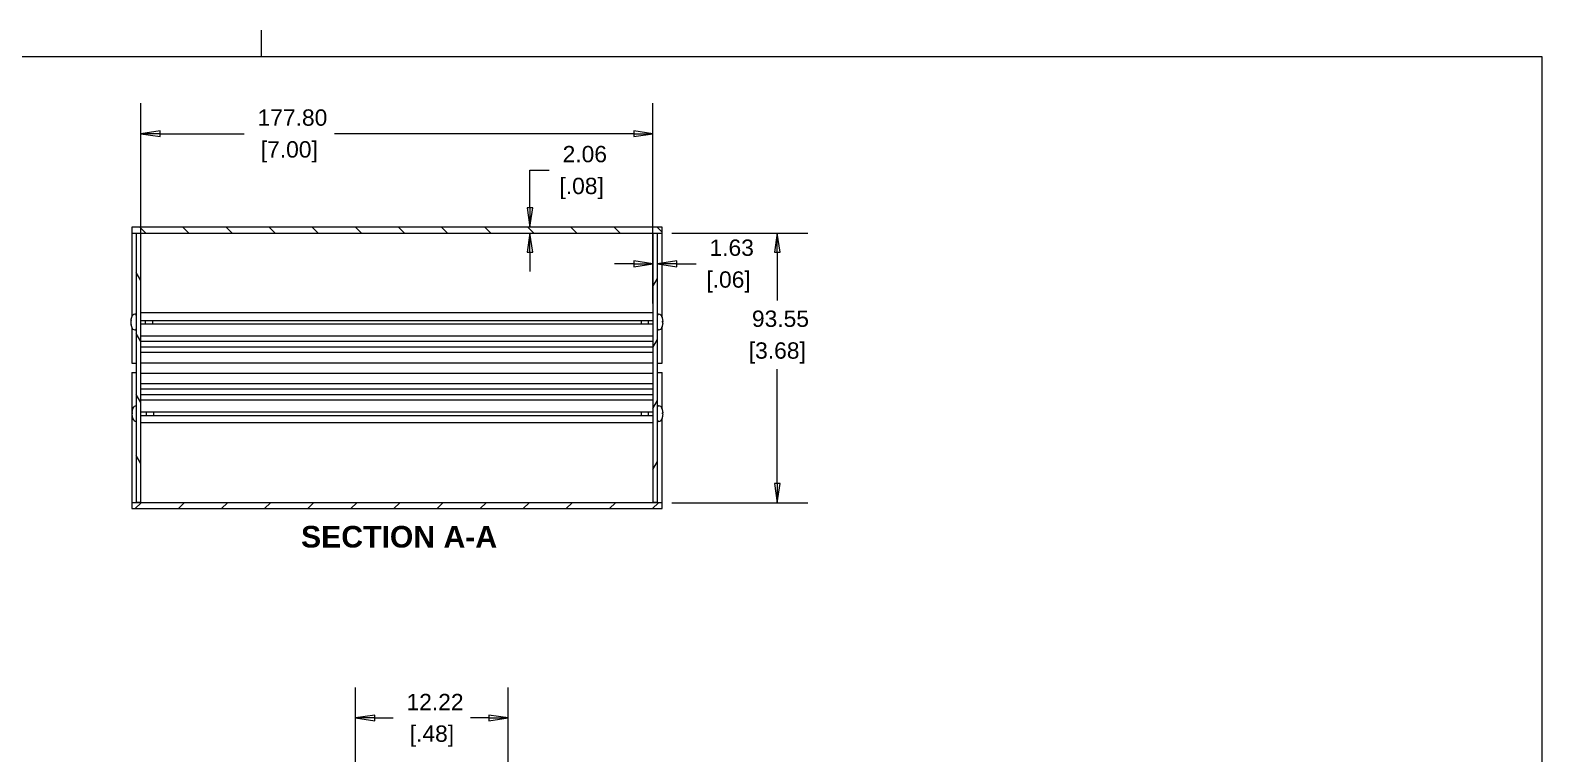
# Model space of a CAD drawing. Header units: millimetres. Extents: x 12 to 919, y 12 to 708.
# Drawn here: x 385 to 910, y 457 to 708 of the extents above; entities that cross this region are included whole.
import ezdxf

# ---------------------------------------------------------------- set-up
doc = ezdxf.new("R2010")
doc.units = ezdxf.units.MM
doc.header["$LTSCALE"] = 3.333333
doc.layers.get('0').update_dxf_attribs({"lineweight": 25})
for name, color, linetype, lineweight in [('Dimension (ANSI)', 7, 'Continuous', 9), ('Hatch (ANSI)', 7, 'Continuous', 9), ('Sketch Geometry (ANSI)', 7, 'Continuous', 9), ('Symbol (ANSI)', 7, 'Continuous', 9), ('Visible (ANSI)', 7, 'Continuous', 9)]:
    doc.layers.add(name, color=color, linetype=linetype, lineweight=lineweight)
doc.styles.add('Label Text (ANSI)', font='arialbd.ttf')
doc.styles.add('Note Text (ANSI)', font='arial.ttf')
doc.dimstyles.new('Default - mm_inch (ANSI)', dxfattribs={"dimscale": 3.333333, "dimtxt": 1.7, "dimasz": 2, "dimexe": 3.175, "dimexo": 1, "dimgap": 0.8, "dimtad": 0, "dimtih": 1, "dimtoh": 1, "dimrnd": 1e-08, "dimzin": 4, "dimdsep": 46, "dimtxsty": 'Note Text (ANSI)', "dimblk": 'Filled-1', "dimcen": 0.09, "dimdle": 10, "dimclrd": 256, "dimclre": 256, "dimclrt": 256, "dimadec": 1, "dimazin": 0, "dimtfac": 1.176471, "dimtofl": 0, "dimtmove": 0, "dimatfit": 3, "dimfxl": 0, "dimtolj": 1, "dimtzin": 0, "dimlwd": -1, "dimlwe": -1, "dimarcsym": 0})

# ---------------------------------------------------------------- blocks, each defined once
blk = doc.blocks.new('Borders Default Border')
at = {"layer": 'Sketch Geometry (ANSI)'}
blk.add_line((139.7, 209.55), (139.7, 212.27), dxfattribs=at)
at = {"layer": 'Sketch Geometry (ANSI)', "flags": 128}
blk.add_lwpolyline([(6.35, 6.35), (6.35, 209.55), (273.05, 209.55), (273.05, 6.35), (6.35, 6.35)], dxfattribs=at)
blk = doc.blocks.new('Filled-1')
at = {"color": 0}
for p, q in [((0, 0), (-1, 0.15)), ((-1, 0.15), (-1, -0.15)), ((-1, 0), (0, 0)), ((-1, -0.15), (0, 0))]:
    blk.add_line(p, q, dxfattribs=at)
at = {"color": 0, "flags": 128}
blk.add_lwpolyline([(-1, -0.15), (0, 0), (-1, 0.15), (-1, -0.15)], dxfattribs=at)
at = {"color": 0}
blk.add_solid([(-1, -0.15), (0, 0), (-1, 0.15), (-1, -0.15)], dxfattribs=at)
blk = doc.blocks.new('*D20')
at = {"layer": 'Defpoints', "color": 0, "transparency": 16777216}
for p in [(601.57, 671.66), (423.77, 609.45), (601.57, 609.45)]:
    blk.add_point(p, dxfattribs=at)
at = {"layer": 'Dimension (ANSI)', "transparency": 16777216}
for p, q in [((423.77, 612.78), (423.77, 682.24)), ((601.57, 612.78), (601.57, 682.24)), ((430.44, 671.66), (459.63, 671.66)), ((594.9, 671.66), (491, 671.66))]:
    blk.add_line(p, q, dxfattribs=at)
at = {"layer": 'Dimension (ANSI)', "transparency": 16777216, "xscale": 6.666666666666667, "yscale": 6.666666666666667, "zscale": 6.666666666666667, "rotation": 180}
blk.add_blockref('Filled-1', (423.77, 671.66), dxfattribs=at)
at = {"layer": 'Dimension (ANSI)', "transparency": 16777216, "xscale": 6.666666666666667, "yscale": 6.666666666666667, "zscale": 6.666666666666667}
blk.add_blockref('Filled-1', (601.57, 671.66), dxfattribs=at)
at = {"layer": 'Dimension (ANSI)', "transparency": 16777216, "attachment_point": 5, "style": 'Note Text (ANSI)'}
for s, insert, char_height in [('\\A1; 177.80', (475.32, 677.22), 5.6667), ('\\A1;[7.00]', (475.32, 665.36), 5.667)]:
    blk.add_mtext(s, dxfattribs=dict(at, insert=insert, char_height=char_height))
blk = doc.blocks.new('*D21')
at = {"layer": 'Defpoints', "color": 0, "transparency": 16777216}
for p in [(604.75, 637.18), (604.75, 543.63), (644.75, 543.63)]:
    blk.add_point(p, dxfattribs=at)
at = {"layer": 'Dimension (ANSI)', "transparency": 16777216}
for p, q in [((608.08, 637.18), (655.33, 637.18)), ((644.75, 630.51), (644.75, 613.73)), ((644.75, 550.29), (644.75, 590.01)), ((608.08, 543.63), (655.33, 543.63))]:
    blk.add_line(p, q, dxfattribs=at)
at = {"layer": 'Dimension (ANSI)', "transparency": 16777216, "xscale": 6.666666666666667, "yscale": 6.666666666666667, "zscale": 6.666666666666667}
for p, rotation in [((644.75, 637.18), 90), ((644.75, 543.63), 270)]:
    blk.add_blockref('Filled-1', p, dxfattribs=dict(at, rotation=rotation))
at = {"layer": 'Dimension (ANSI)', "transparency": 16777216, "char_height": 5.667, "attachment_point": 5, "style": 'Note Text (ANSI)'}
for s, insert in [('\\A1; 93.55', (644.75, 607.43)), ('\\A1;[3.68]', (644.75, 595.57))]:
    blk.add_mtext(s, dxfattribs=dict(at, insert=insert))
blk = doc.blocks.new('*D25')
at = {"layer": 'Defpoints', "color": 0, "transparency": 16777216}
for p in [(498.36, 468.94), (498.36, 404.6), (551.3, 354.71)]:
    blk.add_point(p, dxfattribs=at)
at = {"layer": 'Dimension (ANSI)', "transparency": 16777216}
for p, q in [((498.36, 407.94), (498.36, 479.52)), ((551.3, 358.05), (551.3, 479.52)), ((505.02, 468.94), (511.37, 468.94)), ((544.63, 468.94), (538.29, 468.94))]:
    blk.add_line(p, q, dxfattribs=at)
at = {"layer": 'Dimension (ANSI)', "transparency": 16777216, "xscale": 6.666666666666667, "yscale": 6.666666666666667, "zscale": 6.666666666666667, "rotation": 180}
blk.add_blockref('Filled-1', (498.36, 468.94), dxfattribs=at)
at = {"layer": 'Dimension (ANSI)', "transparency": 16777216, "xscale": 6.666666666666667, "yscale": 6.666666666666667, "zscale": 6.666666666666667}
blk.add_blockref('Filled-1', (551.3, 468.94), dxfattribs=at)
at = {"layer": 'Dimension (ANSI)', "transparency": 16777216, "char_height": 5.667, "attachment_point": 5, "style": 'Note Text (ANSI)'}
for s, insert in [('\\A1; 12.22', (524.83, 474.45)), ('\\A1;[.48]', (524.83, 462.64))]:
    blk.add_mtext(s, dxfattribs=dict(at, insert=insert))
blk = doc.blocks.new('*D30')
at = {"layer": 'Defpoints', "color": 0, "transparency": 16777216}
for p in [(601.57, 626.7), (601.57, 626.51), (603.2, 626.7)]:
    blk.add_point(p, dxfattribs=at)
at = {"layer": 'Dimension (ANSI)', "transparency": 16777216}
for p, q in [((594.9, 626.51), (588.24, 626.51)), ((609.86, 626.51), (616.53, 626.51))]:
    blk.add_line(p, q, dxfattribs=at)
at = {"layer": 'Dimension (ANSI)', "transparency": 16777216, "xscale": 6.666666666666667, "yscale": 6.666666666666667, "zscale": 6.666666666666667}
blk.add_blockref('Filled-1', (601.57, 626.51), dxfattribs=at)
at = {"layer": 'Dimension (ANSI)', "transparency": 16777216, "xscale": 6.666666666666667, "yscale": 6.666666666666667, "zscale": 6.666666666666667, "rotation": 180}
blk.add_blockref('Filled-1', (603.2, 626.51), dxfattribs=at)
at = {"layer": 'Dimension (ANSI)', "transparency": 16777216, "char_height": 5.667, "attachment_point": 5, "style": 'Note Text (ANSI)'}
for s, insert in [('\\A1; 1.63', (627.82, 632.07)), ('\\A1;[.06]', (627.82, 620.21))]:
    blk.add_mtext(s, dxfattribs=dict(at, insert=insert))
blk = doc.blocks.new('*D31')
at = {"layer": 'Defpoints', "color": 0, "transparency": 16777216}
for p in [(558.87, 637.18), (576.82, 639.23), (576.82, 637.18)]:
    blk.add_point(p, dxfattribs=at)
at = {"layer": 'Dimension (ANSI)', "transparency": 16777216}
for p, q in [((558.87, 645.9), (558.87, 658.98)), ((558.87, 658.98), (565.53, 658.98)), ((558.87, 630.51), (558.87, 623.84))]:
    blk.add_line(p, q, dxfattribs=at)
at = {"layer": 'Dimension (ANSI)', "transparency": 16777216, "xscale": 6.666666666666667, "yscale": 6.666666666666667, "zscale": 6.666666666666667}
for p, rotation in [((558.87, 639.23), 270), ((558.87, 637.18), 90)]:
    blk.add_blockref('Filled-1', p, dxfattribs=dict(at, rotation=rotation))
at = {"layer": 'Dimension (ANSI)', "transparency": 16777216, "char_height": 5.667, "attachment_point": 5, "style": 'Note Text (ANSI)'}
for s, insert in [('\\A1; 2.06', (576.82, 664.54)), ('\\A1;[.08]', (576.82, 652.68))]:
    blk.add_mtext(s, dxfattribs=dict(at, insert=insert))

msp = doc.modelspace()

# ---------------------------------------------------------------- hatches: boundary and pattern name
at = {"layer": 'Hatch (ANSI)'}
h = msp.add_hatch(dxfattribs=at)
h.set_pattern_fill('ANSI31', color=256, scale=84.666667, angle=90.00021, style=0)
h.set_pattern_definition([(135.0002, (0, 0), (-7.48352, -7.48357), [])])
h.paths.add_polyline_path([(420.595, 639.233), (420.595, 637.175), (604.745, 637.175), (604.745, 639.233)])
h = msp.add_hatch(dxfattribs=at)
h.set_pattern_fill('ANSI31', color=256, scale=84.666667, angle=75.00018, style=0)
h.set_pattern_definition([(120.0002, (0, 0), (-9.16542, -5.2917), [])])
h.paths.add_polyline_path([(422.144, 543.843), (423.77, 543.843), (423.77, 636.985), (422.144, 636.985)])
h = msp.add_hatch(dxfattribs=at)
h.set_pattern_fill('ANSI31', color=256, scale=84.666667, angle=14.99998, style=0)
h.set_pattern_definition([(60, (0, 0), (-9.16543, 5.29167), [])])
h.paths.add_polyline_path([(601.57, 543.843), (603.196, 543.843), (603.196, 636.985), (601.57, 636.985)])
h = msp.add_hatch(dxfattribs=at)
h.set_pattern_fill('ANSI31', color=256, scale=84.666667, style=0)
h.set_pattern_definition([(45, (0, 0), (-7.48355, 7.48355), [])])
h.paths.add_polyline_path([(420.595, 543.627), (420.595, 541.57), (604.745, 541.57), (604.745, 543.627)])

# ---------------------------------------------------------------- linework, layer by layer
at = {"layer": 'Visible (ANSI)'}
for p, q in [((420.595, 639.233), (420.595, 637.175)), ((604.745, 639.233), (420.595, 639.233)), ((420.595, 637.175), (604.745, 637.175)), ((420.595, 637.175), (420.595, 632.4)), ((423.77, 636.985), (422.144, 636.985)), ((422.144, 636.985), (422.144, 543.843)), ((423.77, 543.843), (423.77, 636.985)), ((603.196, 636.985), (601.57, 636.985)), ((601.57, 636.985), (601.57, 543.843)), ((603.196, 543.843), (603.196, 636.985)), ((604.745, 637.175), (604.745, 639.233)), ((604.745, 632.4), (604.745, 637.175)), ((420.595, 632.4), (420.595, 608.117)), ((604.745, 608.117), (604.745, 632.4)), ((601.57, 609.451), (423.77, 609.451)), ((420.263, 606.771), (420.37, 606.751)), ((420.263, 606.4), (420.28, 606.399)), ((420.263, 605.832), (420.294, 605.838)), ((420.298, 606.862), (420.39, 606.847)), ((420.298, 605.588), (420.342, 605.593)), ((420.39, 607.097), (420.39, 606.799)), ((420.39, 605.411), (420.39, 605.216)), ((420.595, 604.486), (420.595, 591.989)), ((423.77, 606.873), (601.57, 606.873)), ((423.77, 605.679), (601.57, 605.679)), ((425.37, 605.679), (425.37, 606.873)), ((427.91, 605.679), (427.91, 606.873)), ((597.43, 606.873), (597.43, 605.679)), ((599.97, 606.873), (599.97, 605.679)), ((604.745, 591.989), (604.745, 604.486)), ((604.95, 607.494), (604.95, 607.496)), ((604.95, 606.243), (604.95, 606.597)), ((605.042, 606.568), (604.95, 606.551)), ((605.042, 606.422), (604.95, 606.406)), ((604.95, 605.107), (604.95, 605.145)), ((605.042, 605.56), (605.036, 605.56)), ((605.077, 606.605), (605.057, 606.603)), ((605.077, 605.93), (605.073, 605.931)), ((423.77, 601.526), (601.57, 601.526)), ((423.77, 599.621), (601.57, 599.621)), ((423.77, 597.716), (601.57, 597.716)), ((423.77, 595.811), (601.57, 595.811)), ((420.595, 591.989), (422.144, 591.989)), ((420.595, 588.814), (420.595, 548.402)), ((420.595, 588.814), (422.144, 588.814)), ((423.77, 592.179), (601.57, 592.179)), ((423.77, 588.623), (601.57, 588.623)), ((603.196, 591.989), (604.745, 591.989)), ((603.196, 588.814), (604.745, 588.814)), ((604.745, 576.367), (604.745, 588.814)), ((423.77, 584.991), (601.57, 584.991)), ((423.77, 583.086), (601.57, 583.086)), ((423.77, 581.181), (601.57, 581.181)), ((423.77, 579.276), (601.57, 579.276)), ((420.693, 574.829), (420.819, 574.815)), ((420.693, 574.16), (420.699, 574.161)), ((420.728, 574.865), (420.819, 574.849)), ((420.728, 574.621), (420.819, 574.605)), ((420.728, 573.803), (420.738, 573.804)), ((420.819, 574.926), (420.819, 574.575)), ((420.819, 573.418), (420.819, 573.358)), ((423.77, 575.123), (601.57, 575.123)), ((423.77, 573.929), (601.57, 573.929)), ((425.8, 573.929), (425.8, 575.123)), ((428.34, 573.929), (428.34, 575.123)), ((597.43, 575.123), (597.43, 573.929)), ((599.97, 575.123), (599.97, 573.929)), ((604.745, 548.402), (604.745, 572.736)), ((604.95, 575.744), (604.95, 575.746)), ((604.95, 574.493), (604.95, 574.848)), ((605.042, 574.818), (604.95, 574.802)), ((605.042, 574.672), (604.95, 574.656)), ((604.95, 573.357), (604.95, 573.395)), ((605.042, 573.81), (605.036, 573.81)), ((605.077, 574.855), (605.057, 574.852)), ((605.077, 574.18), (605.073, 574.181)), ((601.57, 571.351), (423.77, 571.351)), ((420.595, 548.402), (420.595, 543.627)), ((604.745, 543.627), (604.745, 548.402)), ((420.595, 543.627), (420.595, 541.57)), ((604.745, 543.627), (420.595, 543.627)), ((420.595, 541.57), (604.745, 541.57)), ((422.144, 543.843), (423.77, 543.843)), ((601.57, 543.843), (603.196, 543.843)), ((604.745, 541.57), (604.745, 543.627))]:
    msp.add_line(p, q, dxfattribs=at)
for centre, radius, start, end in [((421.89, 607.64), 1.379, 97.30939, 157.04542), ((421.763, 608.63), 0.381, 0, 97.30939), ((603.577, 608.63), 0.381, 82.69061, 180), ((603.45, 607.64), 1.379, 22.95458, 82.69061), ((425.051, 606.302), 4.811, 157.04542, 173.52828), ((425.051, 606.302), 4.811, 186.47172, 202.95458), ((421.89, 604.963), 1.379, 202.95458, 262.69061), ((421.763, 603.973), 0.381, 262.69061, 0), ((603.577, 603.973), 0.381, 180, 277.30939), ((603.45, 604.963), 1.379, 277.30939, 337.04542), ((600.289, 606.302), 4.811, 14.37078, 22.95458), ((600.289, 606.302), 4.811, 337.04542, 345.62922), ((425.48, 574.552), 4.811, 157.04542, 166.9532), ((425.48, 574.552), 4.811, 193.0468, 202.95458), ((422.32, 575.89), 1.379, 97.30939, 157.04542), ((422.32, 573.213), 1.379, 202.95458, 262.69061), ((603.577, 576.88), 0.381, 82.69061, 180), ((603.577, 572.223), 0.381, 180, 277.30939), ((603.45, 575.89), 1.379, 22.95458, 82.69061), ((603.45, 573.213), 1.379, 277.30939, 337.04542), ((600.289, 574.552), 4.811, 14.37078, 22.95458), ((600.289, 574.552), 4.811, 337.04542, 345.62922)]:
    msp.add_arc(centre, radius, start, end, dxfattribs=at)
for centre, major_axis, ratio, start_param, end_param in [((424.981, 605.914), (-4.717, 0.856), 0.2303792, 6.195632, 6.2821248), ((424.981, 605.984), (-4.681, 1.035), 0.5945528, 0.0624135, 0.0879382), ((424.981, 606.395), (3.829, 2.886), 0.957482, 2.3951906, 2.4736324), ((424.981, 606.542), (-4.602, -1.344), 0.7850817, 5.9284762, 6.014969), ((424.981, 606.061), (-4.602, 1.344), 0.7850817, 0.2682163, 0.293741), ((424.981, 606.208), (3.829, -2.886), 0.957482, 3.8095529, 3.8960457), ((424.981, 606.619), (-4.681, -1.035), 0.5945528, 6.1952471, 6.2817399), ((424.941, 605.779), (-4.667, 0.983), 0.5391842, 6.1461375, 6.2435049), ((424.941, 606.824), (-4.667, -0.983), 0.5391842, 5.9198796, 6.0172471), ((424.941, 605.96), (4.54, -1.462), 0.8240914, 3.5538257, 3.6511932), ((424.941, 606.643), (-4.54, -1.462), 0.8240914, 6.1765708, 6.2739383), ((600.399, 606.239), (2.357, 4.146), 0.979847, 5.3909415, 5.488309), ((600.399, 605.68), (4.696, 0.832), 0.0987225, 0.1353155, 0.232683), ((600.399, 605.68), (4.696, 0.832), 0.0987225, 6.0155147, 6.1128822), ((600.399, 606.923), (4.696, -0.832), 0.0987225, 0.1703031, 0.2676706), ((600.399, 606.239), (2.357, 4.146), 0.979847, 4.9879554, 5.0853229), ((600.399, 606.364), (2.357, -4.146), 0.979847, 0.7948763, 0.8922438), ((600.359, 606.131), (4.435, 1.822), 0.8894614, 5.9757042, 6.062197), ((600.359, 605.915), (4.717, 0.857), 0.236808, 6.1108836, 6.1973764), ((600.359, 605.942), (4.706, 0.919), 0.4227348, 6.0715317, 6.1580245), ((600.359, 606.661), (4.706, -0.919), 0.4227348, 0.1251609, 0.2116536), ((600.359, 606.397), (-3.866, 2.835), 0.9559123, 3.6236509, 3.7101436), ((600.359, 606.473), (4.435, -1.822), 0.8894614, 0.2209883, 0.3074811), ((600.359, 606.206), (-3.866, -2.835), 0.9559123, 2.5730417, 2.5847063), ((600.359, 606.688), (4.717, -0.857), 0.236808, 0.0858089, 0.0974736), ((425.41, 574.356), (-4.512, 1.623), 0.8583349, 0.1701168, 0.2566095), ((425.41, 574.159), (-4.719, 0.845), 0.1706112, 0.0733533, 0.1598461), ((425.41, 574.483), (-3.36, 3.42), 0.9699166, 0.7156701, 0.7361302), ((425.41, 574.204), (-4.699, 0.951), 0.4828121, 0.1401856, 0.2266783), ((425.41, 574.899), (-4.699, -0.951), 0.4828121, 6.056507, 6.1429997), ((425.41, 574.621), (-3.36, -3.42), 0.9699166, 5.5470551, 5.6335478), ((425.41, 574.944), (-4.719, -0.845), 0.1706112, 6.1893718, 6.209832), ((425.41, 574.747), (-4.512, -1.623), 0.8583349, 6.0265758, 6.1130685), ((425.37, 574.446), (3.293, -3.45), 0.9707555, 3.7089508, 3.7825533), ((425.37, 573.936), (-4.695, 0.84), 0.1657708, 6.0626528, 6.1600203), ((425.37, 573.936), (-4.695, 0.84), 0.1657708, 0.1824536, 0.2560561), ((425.37, 575.167), (-4.695, -0.84), 0.1657708, 6.0033642, 6.1007317), ((425.37, 574.446), (3.293, -3.45), 0.9707555, 4.0881719, 4.1855394), ((425.37, 574.657), (3.293, 3.45), 0.9707555, 2.500632, 2.5979995), ((600.399, 574.489), (2.365, 4.142), 0.9798051, 5.3927836, 5.4901511), ((600.399, 573.93), (4.696, 0.832), 0.0991376, 0.1352412, 0.2326087), ((600.399, 573.93), (4.696, 0.832), 0.0991376, 6.0154404, 6.1128079), ((600.399, 575.173), (4.696, -0.832), 0.0991376, 0.1703774, 0.2677449), ((600.399, 574.489), (2.365, 4.142), 0.9798051, 4.9897975, 5.087165), ((600.399, 574.614), (2.365, -4.142), 0.9798051, 0.7930342, 0.8904017), ((600.359, 574.38), (4.435, 1.82), 0.8892822, 5.9760562, 6.062549), ((600.359, 574.165), (4.717, 0.857), 0.2364029, 6.1109615, 6.1974543), ((600.359, 574.192), (4.706, 0.919), 0.4231116, 6.0714421, 6.1579349), ((600.359, 574.911), (4.706, -0.919), 0.4231116, 0.1252505, 0.2117432), ((600.359, 574.647), (-3.864, 2.838), 0.9560125, 3.624505, 3.7109978), ((600.359, 574.723), (4.435, -1.82), 0.8892822, 0.2206363, 0.3071291), ((600.359, 574.456), (-3.864, -2.838), 0.9560125, 2.5721875, 2.5839041), ((600.359, 574.938), (4.717, -0.857), 0.2364029, 0.085731, 0.0974476)]:
    msp.add_ellipse(centre, major_axis=major_axis, ratio=ratio, start_param=start_param, end_param=end_param, dxfattribs=at)

# ---------------------------------------------------------------- block references
at = {"xscale": 3.333333333333333, "yscale": 3.333333333333333, "zscale": 3.333333333333333}
msp.add_blockref('Borders Default Border', (0, 0), dxfattribs=at)

# ---------------------------------------------------------------- texts
at = {"layer": 'Symbol (ANSI)', "insert": (479.391, 527.964), "char_height": 7.5, "attachment_point": 7, "style": 'Label Text (ANSI)'}
msp.add_mtext('SECTION A-A', dxfattribs=at)

# ---------------------------------------------------------------- dimensions: what is measured, and where the dimension line sits
at = {"layer": 'Dimension (ANSI)'}
for base, p1, p2, angle, text, override, picture, middle in [((601.57, 671.659), (423.77, 609.451), (601.57, 609.451), 180, ' <>\\X[7.00]', {"dimgap": 0.8, "dimtih": 0, "dimtoh": 0, "dimdec": 2, "dimpost": '\\X', "dimtol": 0, "dimlim": 0, "dimtp": 0, "dimtm": 0, "dimtdec": 2, "dimatfit": 1}, '*D20', (475.318, 671.659)), ((558.868, 637.175), (576.823, 639.233), (576.823, 637.175), 90, ' <>\\X[.08]', {"dimgap": 0.8, "dimdec": 2, "dimpost": '\\X', "dimse1": 1, "dimse2": 1, "dimtol": 0, "dimlim": 0, "dimtp": 0, "dimtm": 0, "dimtdec": 2, "dimatfit": 1}, '*D31', (576.823, 658.976)), ((644.745, 543.627), (604.745, 637.175), (604.745, 543.627), 270, ' <>\\X[3.68]', {"dimgap": 0.8, "dimdec": 2, "dimpost": '\\X', "dimtol": 0, "dimlim": 0, "dimtp": 0, "dimtm": 0, "dimtdec": 2, "dimatfit": 1}, '*D21', (644.745, 601.871))]:
    dim = msp.add_linear_dim(base=base, p1=p1, p2=p2, angle=angle, text=text, dimstyle='Default - mm_inch (ANSI)', override=override, dxfattribs=at)
    dim.commit()
    dim.dimension.update_dxf_attribs({"geometry": picture, "text_midpoint": middle, "dimtype": 160})
for base, p1, p2, text, override, picture, middle in [((601.57, 626.509), (603.196, 626.697), (601.57, 626.697), ' <>\\X[.06]', {"dimgap": 0.8, "dimtih": 0, "dimtoh": 0, "dimdec": 2, "dimpost": '\\X', "dimse1": 1, "dimse2": 1, "dimtol": 0, "dimlim": 0, "dimtp": 0, "dimtm": 0, "dimtdec": 2, "dimatfit": 1}, '*D30', (627.819, 626.509)), ((498.358, 468.941), (551.3, 354.714), (498.358, 404.604), ' <>\\X[.48]', {"dimgap": 0.8, "dimtih": 0, "dimtoh": 0, "dimdec": 2, "dimlfac": 0.230769, "dimpost": '\\X', "dimtol": 0, "dimlim": 0, "dimtp": 0, "dimtm": 0, "dimtdec": 2, "dimatfit": 1}, '*D25', (524.829, 468.941))]:
    dim = msp.add_linear_dim(base=base, p1=p1, p2=p2, text=text, dimstyle='Default - mm_inch (ANSI)', override=override, dxfattribs=at)
    dim.commit()
    dim.dimension.update_dxf_attribs({"geometry": picture, "text_midpoint": middle, "dimtype": 160})

doc.saveas('drawing.dxf')
